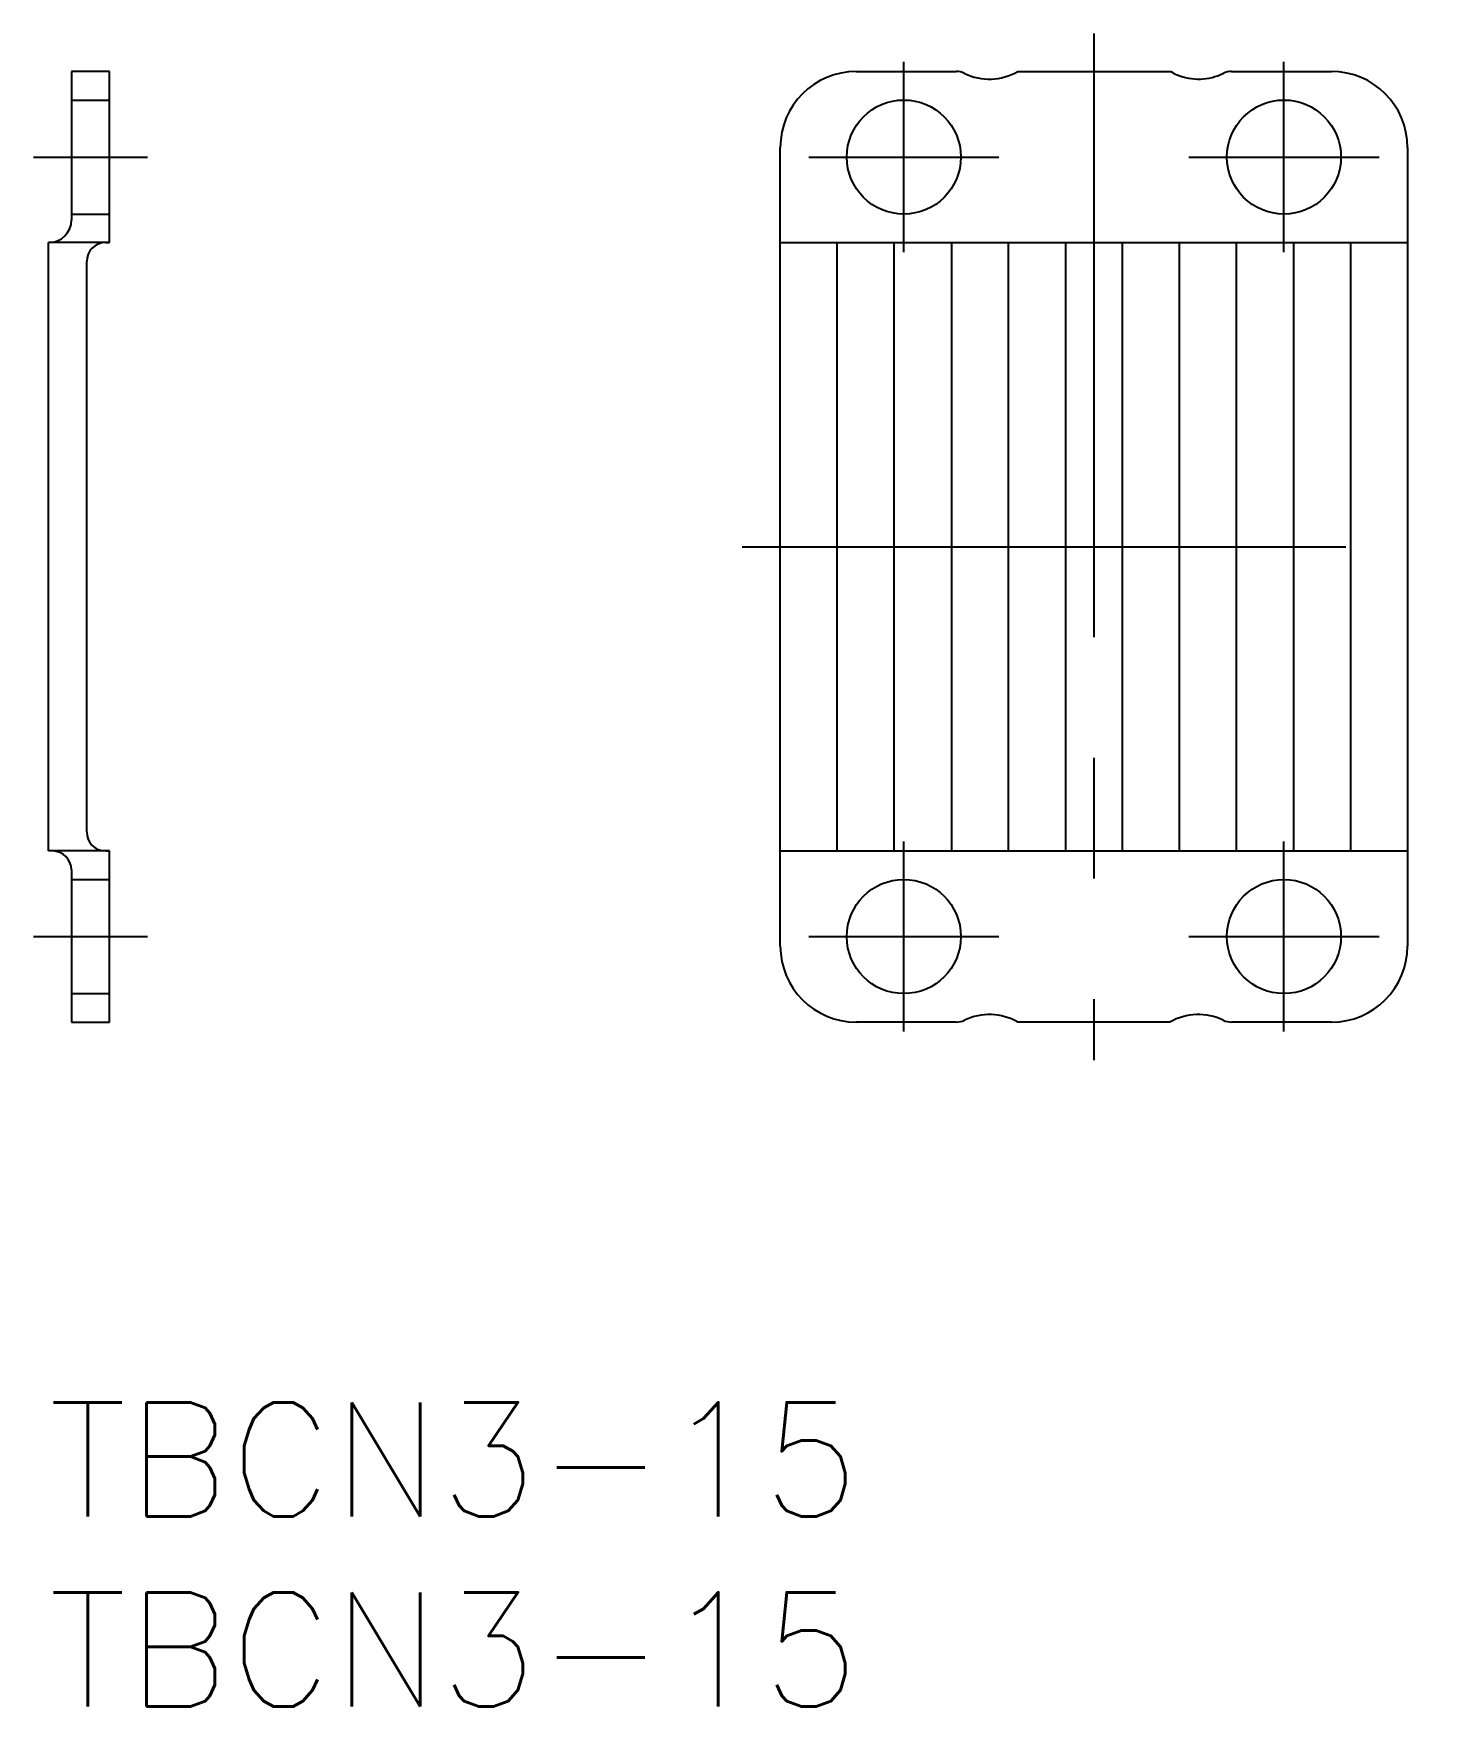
# Model space of a CAD drawing. Extents: x -0.4 to 36.7, y -8 to 36.
import ezdxf

# ---------------------------------------------------------------- set-up
doc = ezdxf.new("R2010")
doc.units = 0
doc.header["$LTSCALE"] = 0.5
doc.linetypes.add('CENTER', pattern=[50.8, 31.75, -6.35, 6.35, -6.35])
doc.linetypes.add('DASHED', pattern=[19.05, 12.7, -6.35])
for name, color, linetype in [('MSM_CENTER', 1, 'CENTER'), ('MSM_CONTINUOUS', 7, 'CONTINUOUS'), ('MSM_DASHED', 4, 'DASHED'), ('MSM_PART_NUMBER', 7, 'CONTINUOUS')]:
    doc.layers.add(name, color=color, linetype=linetype)
doc.styles.get("Standard").update_dxf_attribs({"font": 'txt.shx', "height": 1.5, "bigfont": 'bigfont.shx'})

# ---------------------------------------------------------------- blocks, each defined once
blk = doc.blocks.new('*U3')
at = {"layer": 'MSM_PART_NUMBER'}
blk.add_text('TBCN3-15', height=3, dxfattribs=at).set_placement((0, -3))
blk = doc.blocks.new('*U4')
at = {"layer": 'MSM_PART_NUMBER'}
blk.add_text('TBCN3-15', height=3, dxfattribs=at).set_placement((0, -8))

msp = doc.modelspace()

# ---------------------------------------------------------------- linework, layer by layer
at = {"layer": 'MSM_CENTER'}
for p, q in [((27.496, 36), (27.496, 9)), ((22.496, 30.25), (22.496, 35.25)), ((32.496, 30.25), (32.496, 35.25)), ((-0.4, 32.75), (2.6, 32.75)), ((19.996, 32.75), (24.996, 32.75)), ((29.996, 32.75), (34.996, 32.75)), ((18.246, 22.5), (36.746, 22.5)), ((22.496, 9.75), (22.496, 14.75)), ((32.496, 9.75), (32.496, 14.75)), ((-0.4, 12.25), (2.6, 12.25)), ((19.996, 12.25), (24.996, 12.25)), ((29.996, 12.25), (34.996, 12.25))]:
    msp.add_line(p, q, dxfattribs=at)
at = {"layer": 'MSM_CONTINUOUS'}
for p, q in [((1.6, 35), (0.6, 35)), ((0.6, 35), (0.6, 31.1)), ((1.6, 30.5), (1.6, 35)), ((21.246, 35), (23.875, 35)), ((25.495, 35), (29.524, 35)), ((31.118, 35), (33.746, 35)), ((19.246, 12), (19.246, 33)), ((35.746, 33), (35.746, 12)), ((0, 14.5), (0, 30.5)), ((1.5, 30.5), (1.6, 30.5)), ((19.246, 30.5), (35.746, 30.5)), ((20.746, 14.5), (20.746, 30.5)), ((22.246, 14.5), (22.246, 30.5)), ((23.746, 30.5), (23.746, 14.5)), ((25.246, 14.5), (25.246, 30.5)), ((26.746, 30.5), (26.746, 14.5)), ((28.246, 14.5), (28.246, 30.5)), ((29.746, 14.5), (29.746, 30.5)), ((31.246, 14.5), (31.246, 30.5)), ((32.746, 30.5), (32.746, 14.5)), ((34.246, 30.5), (34.246, 14.5)), ((35.746, 30.5), (35.746, 14.5)), ((1, 15), (1, 30)), ((0.1, 14.5), (0, 14.5)), ((1.5, 14.5), (1.6, 14.5)), ((1.6, 10), (1.6, 14.5)), ((19.246, 14.5), (35.746, 14.5)), ((0.6, 14), (0.6, 10)), ((0.6, 10), (1.6, 10)), ((23.875, 10), (21.246, 10)), ((29.498, 10), (25.495, 10)), ((33.746, 10), (31.118, 10))]:
    msp.add_line(p, q, dxfattribs=at)
for centre in [(22.496, 32.75), (32.496, 32.75), (22.496, 12.25), (32.496, 12.25)]:
    msp.add_circle(centre, 1.5, dxfattribs=at)
for centre, radius, start, end in [((21.246, 33), 2, 90, 180), ((23.875, 34.5), 0.5, 64.1581, 90), ((24.746, 36.3), 1.5, 244.1581, 299.9264), ((29.946, 35.558), 0.7, 232.9097, 247.9757), ((30.246, 36.3), 1.5, 247.9757, 295.8419), ((31.118, 34.5), 0.5, 90, 115.8419), ((33.746, 33), 2, 0, 90), ((0, 31.1), 0.6, 270, 0), ((1.5, 30), 0.5, 90, 180), ((1.5, 15), 0.5, 180, 270), ((0.1, 14), 0.5, 0, 90), ((21.246, 12), 2, 180, 270), ((33.746, 12), 2, 270, 0), ((24.746, 8.7), 1.5, 60.0736, 115.8419), ((30.246, 8.7), 1.5, 64.1581, 119.9264), ((23.875, 10.5), 0.5, 270, 295.8419), ((31.118, 10.5), 0.5, 244.1581, 270)]:
    msp.add_arc(centre, radius, start, end, dxfattribs=at)
at = {"layer": 'MSM_DASHED'}
for p, q in [((0.6, 34.25), (1.6, 34.25)), ((0.6, 31.25), (1.6, 31.25)), ((1.6, 30.5), (0, 30.5)), ((1.6, 14.5), (0, 14.5)), ((0.6, 13.75), (1.6, 13.75)), ((0.6, 10.75), (1.6, 10.75))]:
    msp.add_line(p, q, dxfattribs=at)

# ---------------------------------------------------------------- block references
at = {"layer": 'MSM_CONTINUOUS'}
for name in ['*U3', '*U4']:
    msp.add_blockref(name, (0, 0), dxfattribs=at)

doc.saveas('drawing.dxf')
